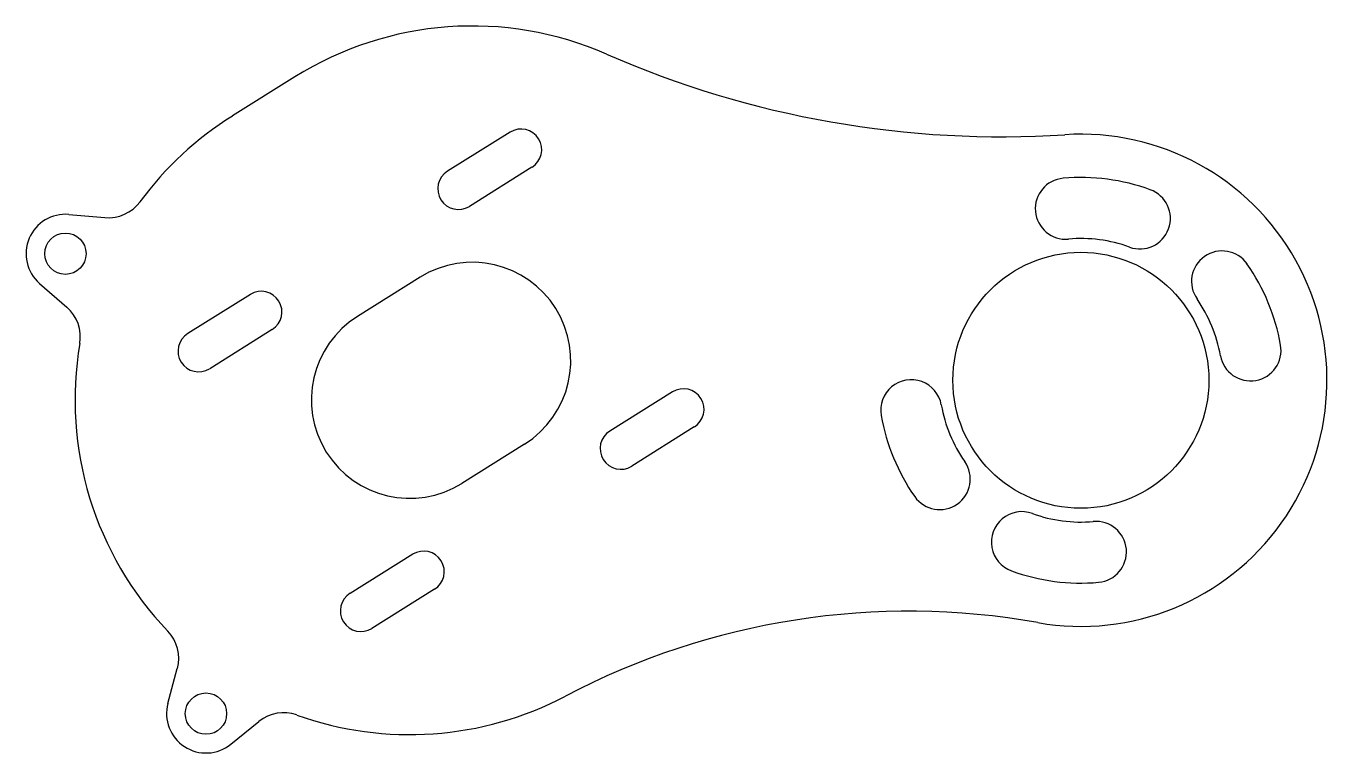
# Model space of a CAD drawing. Header units: millimetres. Extents: x -42 to 90, y -38 to 36.
import ezdxf

# ---------------------------------------------------------------- set-up
doc = ezdxf.new("R2010")
doc.units = ezdxf.units.MM

msp = doc.modelspace()

# ---------------------------------------------------------------- linework, layer by layer
at = {"color": 7, "linetype": 'Continuous', "lineweight": 25}
for p, q in [((-14.84, 30.82), (-21.2, 26.85)), ((7.02, 25.2), (0.66, 21.23)), ((9.24, 21.64), (2.88, 17.67)), ((-37.81, 16.85), (-34.15, 16.53)), ((-40.78, 9.84), (-38.01, 7.43)), ((-2.12, 10.47), (-8.48, 6.49)), ((-19.37, 8.72), (-25.73, 4.74)), ((-17.14, 5.16), (-23.5, 1.18)), ((23.5, -1.18), (17.14, -5.16)), ((25.73, -4.74), (19.37, -8.72)), ((8.48, -6.49), (2.12, -10.47)), ((-2.88, -17.67), (-9.24, -21.64)), ((-0.66, -21.23), (-7.02, -25.2)), ((-27.74, -32.82), (-26.79, -29.28)), ((-21.36, -36.97), (-18.51, -34.65))]:
    msp.add_line(p, q, dxfattribs=at)
for centre, radius in [((-38.16, 12.86), 2.1), ((65, 0), 13), ((-23.88, -33.86), 2.1)]:
    msp.add_circle(centre, radius, dxfattribs=at)
for centre, radius, start, end in [((3.18, 1.99), 34, 66.3561, 122), ((56.92, 124.74), 100, 246.3561, 273.7057), ((-3.18, -1.99), 34, 122, 143.6984), ((8.13, 23.42), 2.1, 302, 122), ((65, 0), 25, 259.9476, 93.7057), ((1.77, 19.45), 2.1, 122, 302), ((63.47, 17.43), 3.1, 95, 275), ((65, 0), 20.6, 70, 95), ((70.99, 16.44), 3.1, 250, 70), ((-33.8, 20.51), 4, 265, 323.6984), ((-38.16, 12.86), 4, 85, 229), ((65, 0), 14.4, 70, 95), ((3.18, 1.99), 10, 302, 122), ((79.34, 10.04), 3.1, 35, 215), ((65, 0), 20.6, 10, 35), ((-18.26, 6.94), 2.1, 302, 122), ((65, 0), 14.4, 10, 35), ((-40.64, 4.41), 4, 350.3016, 49), ((-3.18, -1.99), 10, 122, 302), ((-24.62, 2.96), 2.1, 122, 302), ((-3.18, -1.99), 34, 170.3016, 223.6984), ((82.23, 3.04), 3.1, 190, 10), ((47.77, -3.04), 3.1, 10, 190), ((24.62, -2.96), 2.1, 302, 122), ((65, 0), 14.4, 190, 215), ((65, 0), 20.6, 190, 215), ((18.26, -6.94), 2.1, 122, 302), ((50.66, -10.04), 3.1, 215, 35), ((59.01, -16.44), 3.1, 70, 250), ((65, 0), 14.4, 250, 275), ((66.53, -17.43), 3.1, 275, 95), ((-1.77, -19.45), 2.1, 302, 122), ((65, 0), 20.6, 250, 275), ((-8.13, -23.42), 2.1, 122, 302), ((47.55, -98.46), 75, 79.9476, 117.7342), ((-30.65, -28.24), 4, 345, 43.6984), ((-23.88, -33.86), 4, 165, 309), ((-3.18, -1.99), 34, 250.3016, 297.7342), ((-15.99, -37.76), 4, 70.3016, 129)]:
    msp.add_arc(centre, radius, start, end, dxfattribs=at)

doc.saveas('drawing.dxf')
